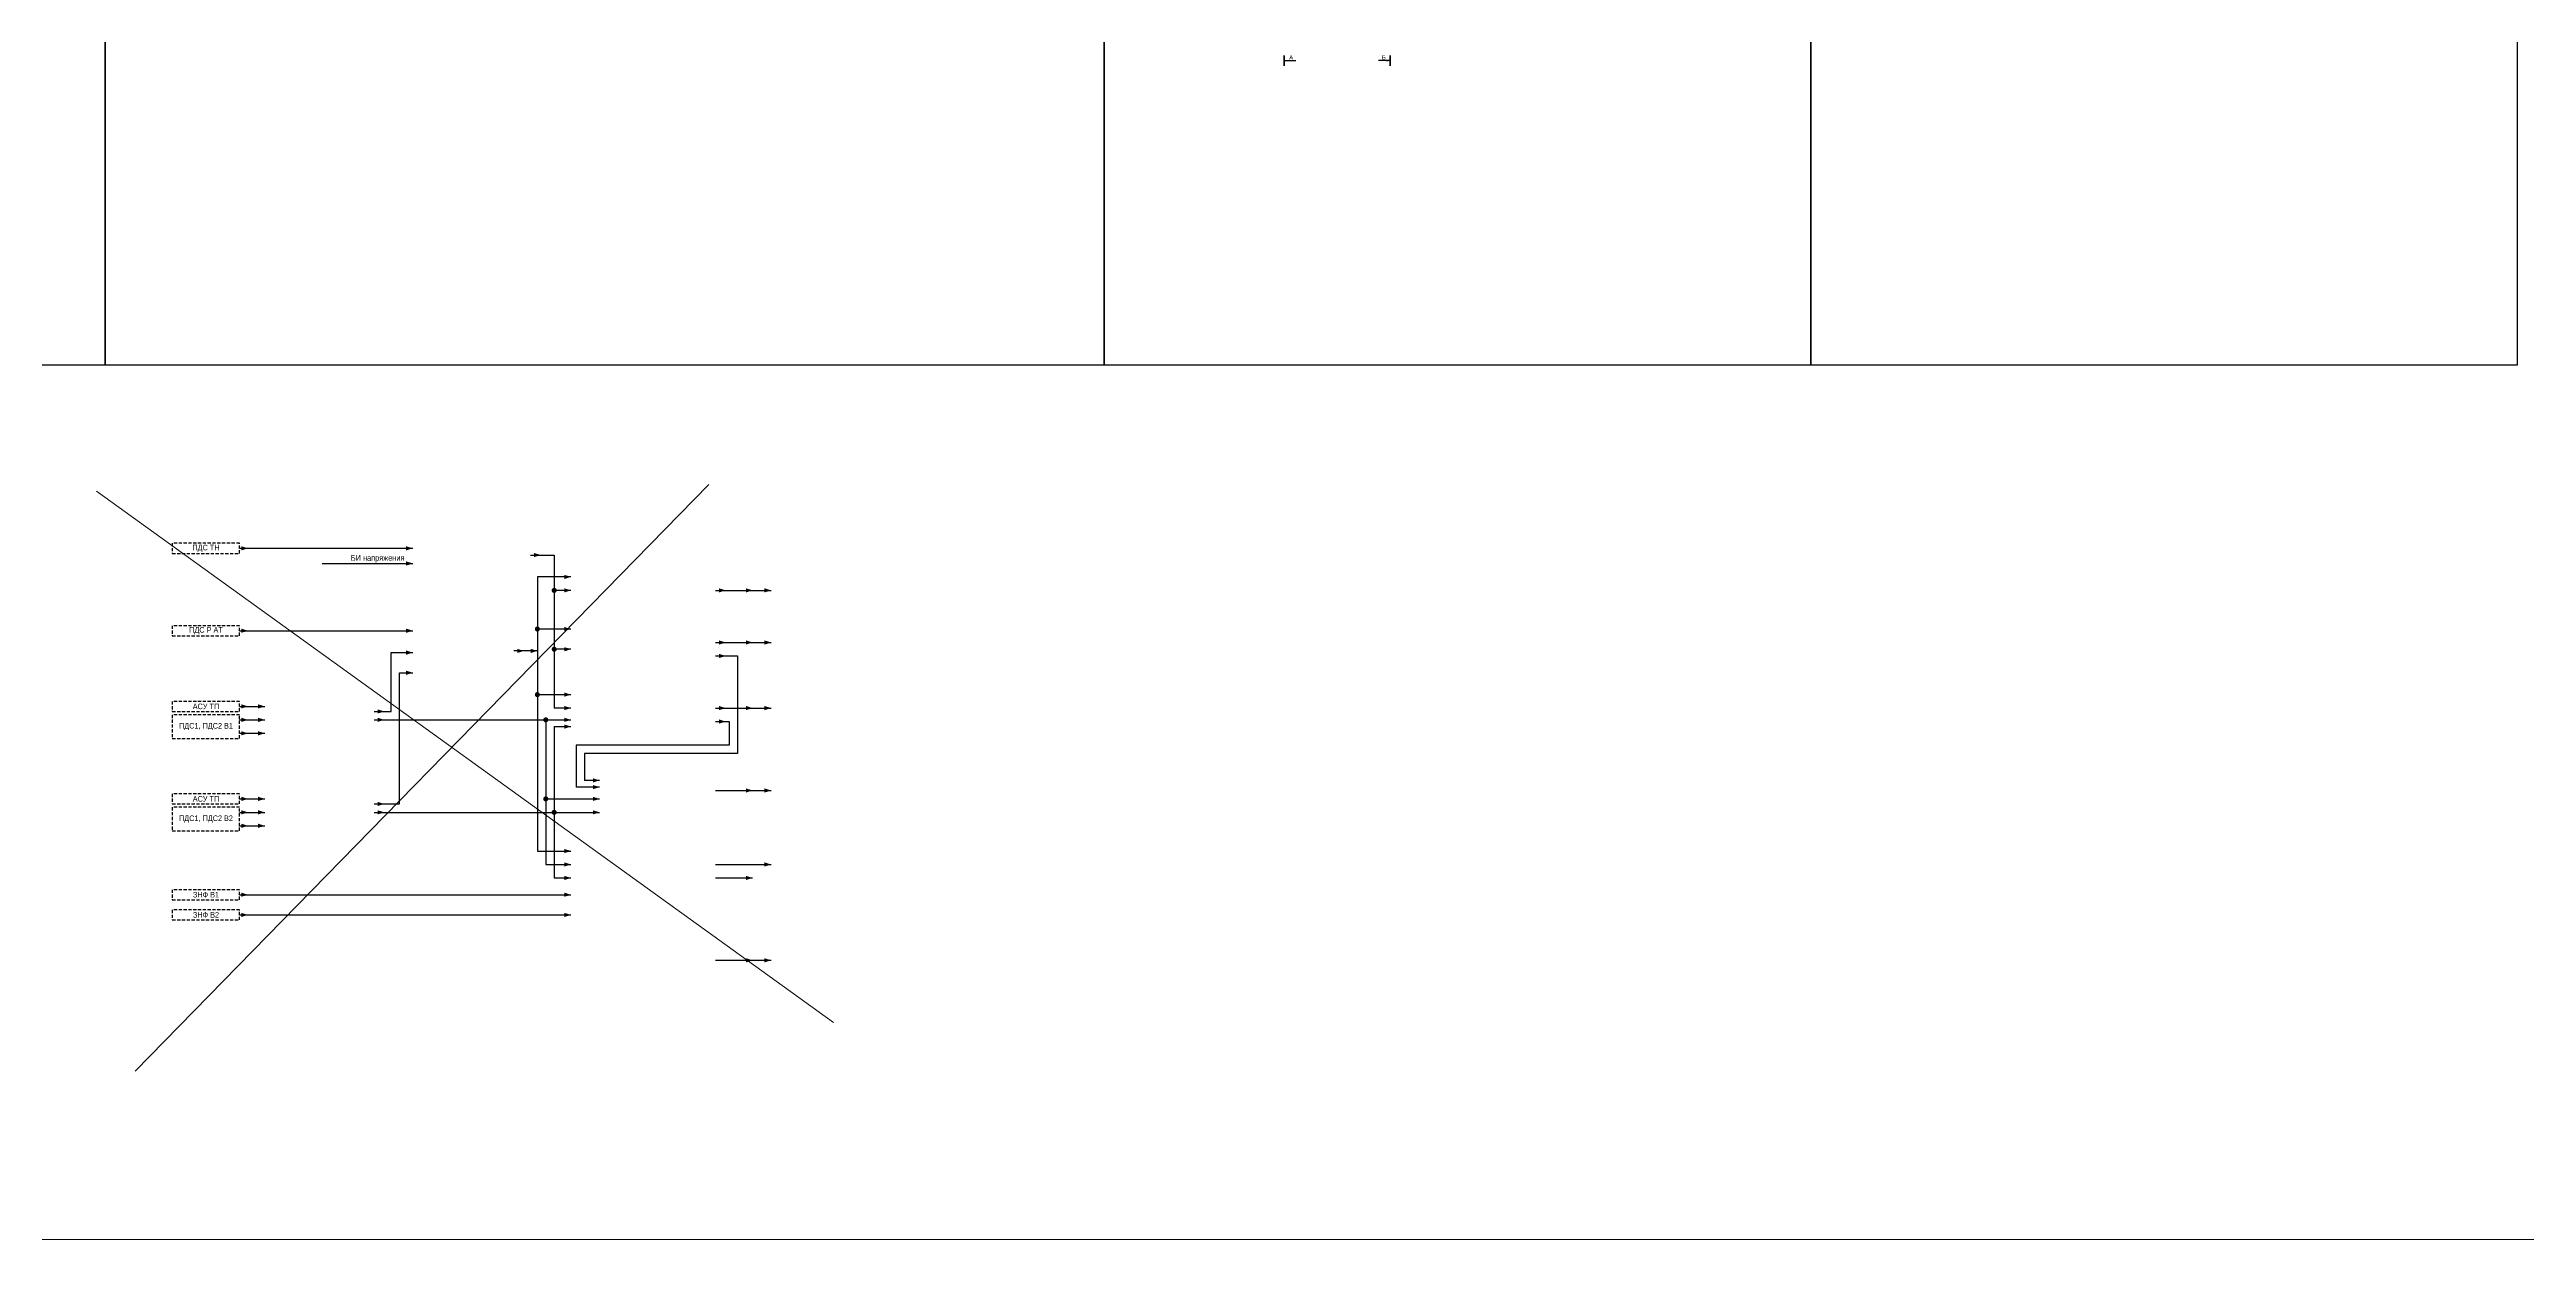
# Model space of a CAD drawing. Header units: millimetres. Extents: x 39198 to 51235, y 3901 to 12197.
# Drawn here: x 44548 to 46020, y 5292 to 6000 of the extents above; entities that cross this region are included whole.
import ezdxf
from ezdxf.enums import TextEntityAlignment as Align

# ---------------------------------------------------------------- set-up
doc = ezdxf.new("R2010")
doc.units = ezdxf.units.MM
doc.linetypes.add('штриховая2', pattern=[9.525, 6.35, -3.175])
for name, color, linetype, lineweight in [('Основная', 7, 'Continuous', 30), ('Отключение_включение', 1, 'Continuous', 30), ('Толстая', 7, 'Continuous', 53), ('Тонкая', 7, 'Continuous', 5), ('Цепи внешние', 84, 'Continuous', 30), ('Цепи внутренние', 5, 'Continuous', 30)]:
    doc.layers.add(name, color=color, linetype=linetype, lineweight=lineweight)
doc.styles.add('Narrow', font='ARIALN.TTF')

# ---------------------------------------------------------------- blocks, each defined once
blk = doc.blocks.new('Point')
at = {"layer": 'Основная', "color": 0, "const_width": 1.5}
blk.add_lwpolyline([(-0.75, 0, 1), (0.75, 0, 1)], format="xyb", close=True, dxfattribs=at)

msp = doc.modelspace()

# ---------------------------------------------------------------- linework, layer by layer
at = {"color": 1}
msp.add_lwpolyline([(44581, 5812), (43987, 5812), (43987, 6652), (44581, 6652)], close=True, dxfattribs=at)
msp.add_lwpolyline([(45175, 5812), (44581, 5812), (44581, 6652), (45175, 6652)], close=True)
at = {"color": 4}
for points in [[(45595, 6406), (45595, 5812), (45175, 5812), (45175, 6406)], [(46015, 6406), (46015, 5812), (45595, 5812), (45595, 6406)]]:
    msp.add_lwpolyline(points, close=True, dxfattribs=at)
at = {"layer": 'Основная', "ltscale": 100}
for points in [[(45282, 5993, 0, 1, 0), (45284, 5993, 0, 0, 0)], [(45345, 5993, 0, 1, 0), (45343, 5993, 0, 0, 0)]]:
    msp.add_lwpolyline(points, format="xyseb", dxfattribs=at)
for points in [[(45282, 5993), (45289, 5993)], [(45345, 5993), (45338, 5993)]]:
    msp.add_lwpolyline(points, dxfattribs=at)
at = {"layer": 'Отключение_включение'}
for p, q in [((44944, 5678), (44966, 5678)), ((44966, 5678), (44977, 5678)), ((44944, 5647), (44966, 5647)), ((44966, 5647), (44977, 5647)), ((44944, 5608), (44966, 5608)), ((44966, 5608), (44977, 5608)), ((44944, 5559), (44966, 5559)), ((44966, 5559), (44977, 5559)), ((44944, 5515), (44977, 5515)), ((44944, 5507), (44966, 5507)), ((44944, 5458), (44966, 5458)), ((44966, 5458), (44977, 5458))]:
    msp.add_line(p, q, dxfattribs=at)
for points in [[(44950, 5678, 0, 2.5, 0), (44946, 5678, 0, 0, 0)], [(44966, 5678, 0, 2.5, 0), (44962, 5678, 0, 0, 0)], [(44977, 5678, 0, 2.5, 0), (44973, 5678, 0, 0, 0)], [(44950, 5647, 0, 2.5, 0), (44946, 5647, 0, 0, 0)], [(44966, 5647, 0, 2.5, 0), (44962, 5647, 0, 0, 0)], [(44977, 5647, 0, 2.5, 0), (44973, 5647, 0, 0, 0)], [(44950, 5608, 0, 2.5, 0), (44946, 5608, 0, 0, 0)], [(44966, 5608, 0, 2.5, 0), (44962, 5608, 0, 0, 0)], [(44977, 5608, 0, 2.5, 0), (44973, 5608, 0, 0, 0)], [(44966, 5559, 0, 2.5, 0), (44962, 5559, 0, 0, 0)], [(44977, 5559, 0, 2.5, 0), (44973, 5559, 0, 0, 0)], [(44966, 5507, 0, 2.5, 0), (44962, 5507, 0, 0, 0)], [(44977, 5515, 0, 2.5, 0), (44973, 5515, 0, 0, 0)], [(44966, 5458, 0, 2.5, 0), (44962, 5458, 0, 0, 0)], [(44977, 5458, 0, 2.5, 0), (44973, 5458, 0, 0, 0)]]:
    msp.add_lwpolyline(points, format="xyseb", dxfattribs=at)
at = {"layer": 'Толстая', "ltscale": 100}
for points in [[(45282, 5996), (45282, 5990)], [(45345, 5996), (45345, 5990)]]:
    msp.add_lwpolyline(points, dxfattribs=at)
at = {"layer": 'Тонкая', "color": 2}
msp.add_lwpolyline([(51235, 6992), (40611, 6992), (40611, 5292), (51235, 5292)], close=True, dxfattribs=at)
at = {"layer": 'Тонкая'}
for points in [[(44576, 5737), (45014, 5421)], [(44599, 5392), (44940, 5741)]]:
    msp.add_lwpolyline(points, dxfattribs=at)
at = {"layer": 'Цепи внешние', "ltscale": 0.3}
for p, q in [((44661, 5654), (44764, 5654)), ((44661, 5609), (44676, 5609)), ((44661, 5601), (44676, 5601)), ((44661, 5593), (44676, 5593)), ((44661, 5554), (44676, 5554)), ((44661, 5546), (44676, 5546)), ((44661, 5538), (44676, 5538))]:
    msp.add_line(p, q, dxfattribs=at)
at = {"layer": 'Цепи внешние', "linetype": 'штриховая2', "ltscale": 0.3}
for points in [[(44661, 5706), (44621, 5706), (44621, 5700), (44661, 5700)], [(44661, 5657), (44621, 5657), (44621, 5651), (44661, 5651)], [(44661, 5612), (44621, 5612), (44621, 5606), (44661, 5606)], [(44661, 5604), (44621, 5604), (44621, 5590), (44661, 5590)], [(44661, 5557), (44621, 5557), (44621, 5551), (44661, 5551)], [(44661, 5549), (44621, 5549), (44621, 5535), (44661, 5535)]]:
    msp.add_lwpolyline(points, close=True, dxfattribs=at)
at = {"layer": 'Цепи внешние', "ltscale": 0.3}
for points in [[(44666, 5703, 0, 2.5, 0), (44662, 5703, 0, 0, 0)], [(44764, 5703, 0, 2.5, 0), (44760, 5703, 0, 0, 0)], [(44666, 5654, 0, 2.5, 0), (44662, 5654, 0, 0, 0)], [(44764, 5654, 0, 2.5, 0), (44760, 5654, 0, 0, 0)], [(44666, 5609, 0, 2.5, 0), (44662, 5609, 0, 0, 0)], [(44676, 5609, 0, 2.5, 0), (44672, 5609, 0, 0, 0)], [(44666, 5601, 0, 2.5, 0), (44662, 5601, 0, 0, 0)], [(44676, 5601, 0, 2.5, 0), (44672, 5601, 0, 0, 0)], [(44666, 5593, 0, 2.5, 0), (44662, 5593, 0, 0, 0)], [(44676, 5593, 0, 2.5, 0), (44672, 5593, 0, 0, 0)], [(44666, 5554, 0, 2.5, 0), (44662, 5554, 0, 0, 0)], [(44676, 5554, 0, 2.5, 0), (44672, 5554, 0, 0, 0)], [(44666, 5546, 0, 2.5, 0), (44662, 5546, 0, 0, 0)], [(44666, 5538, 0, 2.5, 0), (44662, 5538, 0, 0, 0)], [(44676, 5546, 0, 2.5, 0), (44672, 5546, 0, 0, 0)], [(44676, 5538, 0, 2.5, 0), (44672, 5538, 0, 0, 0)]]:
    msp.add_lwpolyline(points, format="xyseb", dxfattribs=at)
at = {"layer": 'Цепи внешние'}
msp.add_lwpolyline([(44661, 5703), (44764, 5703)], dxfattribs=at)
at = {"layer": 'Цепи внутренние', "ltscale": 0.3}
for p, q in [((44834, 5699), (44848, 5699)), ((44848, 5699), (44848, 5608)), ((44710, 5694), (44764, 5694)), ((44858, 5678), (44848, 5678)), ((44858, 5643), (44848, 5643)), ((44944, 5639), (44957, 5639)), ((44957, 5639), (44957, 5581)), ((44741, 5601), (44858, 5601)), ((44843, 5601), (44843, 5515)), ((44858, 5608), (44848, 5608)), ((44848, 5597), (44858, 5597)), ((44848, 5597), (44848, 5507)), ((44944, 5600), (44952, 5600)), ((44952, 5600), (44952, 5586)), ((44952, 5586), (44861, 5586)), ((44861, 5586), (44861, 5561)), ((44957, 5581), (44866, 5581)), ((44866, 5581), (44866, 5565)), ((44843, 5554), (44875, 5554)), ((44875, 5561), (44861, 5561)), ((44875, 5565), (44866, 5565)), ((44741, 5546), (44848, 5546)), ((44848, 5546), (44875, 5546)), ((44843, 5515), (44858, 5515)), ((44661, 5497), (44858, 5497)), ((44848, 5507), (44858, 5507)), ((44661, 5485), (44858, 5485))]:
    msp.add_line(p, q, dxfattribs=at)
at = {"layer": 'Цепи внутренние'}
for p, q in [((44858, 5686), (44838, 5686)), ((44838, 5686), (44838, 5523)), ((44858, 5655), (44838, 5655)), ((44751, 5606), (44751, 5641)), ((44751, 5641), (44764, 5641)), ((44838, 5642), (44824, 5642)), ((44756, 5551), (44756, 5629)), ((44756, 5629), (44764, 5629)), ((44838, 5616), (44858, 5616)), ((44741, 5606), (44751, 5606)), ((44741, 5551), (44756, 5551)), ((44838, 5523), (44858, 5523))]:
    msp.add_line(p, q, dxfattribs=at)
at = {"layer": 'Цепи внутренние', "ltscale": 0.3}
for points in [[(44840, 5699, 0, 2.5, 0), (44836, 5699, 0, 0, 0)], [(44764, 5694, 0, 2.5, 0), (44760, 5694, 0, 0, 0)], [(44858, 5686, 0, 2.5, 0), (44854, 5686, 0, 0, 0)], [(44858, 5678, 0, 2.5, 0), (44854, 5678, 0, 0, 0)], [(44858, 5655, 0, 2.5, 0), (44854, 5655, 0, 0, 0)], [(44764, 5641, 0, 2.5, 0), (44760, 5641, 0, 0, 0)], [(44830, 5642, 0, 2.5, 0), (44826, 5642, 0, 0, 0)], [(44838, 5642, 0, 2.5, 0), (44834, 5642, 0, 0, 0)], [(44858, 5643, 0, 2.5, 0), (44854, 5643, 0, 0, 0)], [(44950, 5639, 0, 2.5, 0), (44946, 5639, 0, 0, 0)], [(44764, 5629, 0, 2.5, 0), (44760, 5629, 0, 0, 0)], [(44858, 5616, 0, 2.5, 0), (44854, 5616, 0, 0, 0)], [(44747, 5606, 0, 2.5, 0), (44743, 5606, 0, 0, 0)], [(44747, 5601, 0, 2.5, 0), (44743, 5601, 0, 0, 0)], [(44858, 5608, 0, 2.5, 0), (44854, 5608, 0, 0, 0)], [(44858, 5601, 0, 2.5, 0), (44854, 5601, 0, 0, 0)], [(44858, 5597, 0, 2.5, 0), (44854, 5597, 0, 0, 0)], [(44950, 5600, 0, 2.5, 0), (44946, 5600, 0, 0, 0)], [(44875, 5565, 0, 2.5, 0), (44871, 5565, 0, 0, 0)], [(44747, 5551, 0, 2.5, 0), (44743, 5551, 0, 0, 0)], [(44875, 5561, 0, 2.5, 0), (44871, 5561, 0, 0, 0)], [(44875, 5554, 0, 2.5, 0), (44871, 5554, 0, 0, 0)], [(44747, 5546, 0, 2.5, 0), (44743, 5546, 0, 0, 0)], [(44875, 5546, 0, 2.5, 0), (44871, 5546, 0, 0, 0)], [(44858, 5523, 0, 2.5, 0), (44854, 5523, 0, 0, 0)], [(44858, 5515, 0, 2.5, 0), (44854, 5515, 0, 0, 0)], [(44858, 5507, 0, 2.5, 0), (44854, 5507, 0, 0, 0)], [(44666, 5497, 0, 2.5, 0), (44662, 5497, 0, 0, 0)], [(44858, 5497, 0, 2.5, 0), (44854, 5497, 0, 0, 0)], [(44666, 5485, 0, 2.5, 0), (44662, 5485, 0, 0, 0)], [(44858, 5485, 0, 2.5, 0), (44854, 5485, 0, 0, 0)]]:
    msp.add_lwpolyline(points, format="xyseb", dxfattribs=at)
at = {"layer": 'Цепи внутренние', "linetype": 'штриховая2', "ltscale": 0.3}
for points in [[(44661, 5500), (44621, 5500), (44621, 5494), (44661, 5494)], [(44661, 5488), (44621, 5488), (44621, 5482), (44661, 5482)]]:
    msp.add_lwpolyline(points, close=True, dxfattribs=at)

# ---------------------------------------------------------------- block references
at = {"layer": 'Цепи внутренние'}
for p in [(44848, 5678), (44838, 5655), (44848, 5643), (44838, 5616), (44843, 5601), (44843, 5554), (44848, 5546)]:
    msp.add_blockref('Point', p, dxfattribs=at)

# ---------------------------------------------------------------- texts
at = {"layer": 'Основная', "style": 'Narrow'}
for s, p in [('А', (45285, 5995)), ('Б', (45340.1, 5995))]:
    msp.add_text(s, height=2.5, dxfattribs=at).set_placement(p, align=Align.MIDDLE_LEFT)
for s, insert, char_height, width, attachment_point in [('ПДС ТН', (44641, 5703), 3.3, 40, 5), ('БИ напряжения ', (44759, 5696.8), 3.5, 49, 6), ('ПДС Р АТ', (44641, 5654), 3.3, 40, 5), ('АСУ ТП', (44641, 5609), 3.3, 40, 5), ('ПДС1, ПДС2 В1', (44641, 5597), 3.3, 40, 5), ('АСУ ТП', (44641, 5554), 3.3, 40, 5), ('ПДС1, ПДС2 В2', (44641, 5542), 3.3, 40, 5), ('ЗНФ В1', (44641, 5497), 3.3, 40, 5), ('ЗНФ В2', (44641, 5485), 3.3, 40, 5)]:
    msp.add_mtext(s, dxfattribs=dict(at, insert=insert, char_height=char_height, width=width, attachment_point=attachment_point))

doc.saveas('drawing.dxf')
